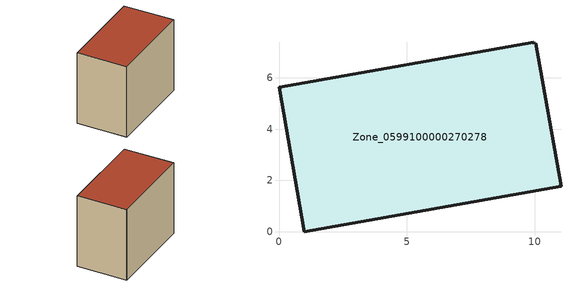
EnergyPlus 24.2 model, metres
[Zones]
Zone_0599100000270278
 floor ground (C_G): 10.04,7.35 11.02,1.76 0.99,0 0,5.64 9.96,7.39 9.96,7.34 z0
 wall outside (C_F): 0.99,0 11.02,1.76 10.04,7.35 9.96,7.34 9.96,7.39 0,5.64 0.99,0 z0:8.41
 roof outside (C_R): 11.02,1.76 10.04,7.35 9.96,7.34 9.96,7.39 0,5.64 0.99,0 z8.41
[BUILDING]
Pand.0599100000270278: North Axis=0; Terrain=City; Loads Convergence Tolerance Value=0.04; Temperature Convergence Tolerance Value=0.4; Solar Distribution=FullExterior; Maximum Number of Warmup Days=25; Minimum Number of Warmup Days=1
[Site:Location]
Rotterdam.The.Hague.AP_ZH_NLD Design_Conditions: Latitude=51.96; Longitude=4.45; Time Zone=1; Elevation=-4.5
[SITE:GROUNDTEMPERATURE:BUILDINGSURFACE]
18, 18, 18, 18, 18, 18, 18, 18, 18, 18, 18, 18
[MATERIAL] Thermal Absorptance=0.9; Solar Absorptance=0.7; Visible Absorptance=0.7
Name | Roughness | Thickness | Conductivity | Density | Specific Heat
G.TI.1992-2005 | MediumSmooth | 0.15 | 0.06 | 540 | 1210
F.TI.1992-2005 | Rough | 0.3 | 0.12 | 1920 | 840
R.TI.1992-2005 | MediumRough | 0.2 | 0.08 | 1500 | 1000
[CONSTRUCTION]
C_G: G.TI.1992-2005
C_F: F.TI.1992-2005
C_R: R.TI.1992-2005
[ZONE]
Zone_0599100000270278: Type=1; Multiplier=1; Ceiling Height=Autocalculate; Volume=Autocalculate; Floor Area=autocalculate; Part of Total Floor Area=Yes
[ZONEINFILTRATION:DESIGNFLOWRATE]
Infil_Zone_0599100000270278: Zone or ZoneList or Space or SpaceList=Zone_0599100000270278; Schedule=AlwaysOn; Design Flow Rate Calculation Method=Flow/Area; Flow Rate per Floor Area=0.0015; Constant Term Coefficient=1; Temperature Term Coefficient=0; Velocity Term Coefficient=0; Velocity Squared Term Coefficient=0
[HVACTEMPLATE:ZONE:IDEALLOADSAIRSYSTEM]
Zone_0599100000270278: Maximum Heating Supply Air Temperature=50; Minimum Cooling Supply Air Temperature=13; Maximum Heating Supply Air Humidity Ratio=0.0156; Minimum Cooling Supply Air Humidity Ratio=0.0077; Heating Limit=NoLimit; Cooling Limit=NoLimit; Dehumidification Control Type=ConstantSensibleHeatRatio; Cooling Sensible Heat Ratio=0.7; Dehumidification Setpoint=60; Humidification Control Type=None; Humidification Setpoint=30; Outdoor Air Method=None; Outdoor Air Flow Rate per Person=0.00944; Outdoor Air Flow Rate per Zone Floor Area=0; Outdoor Air Flow Rate per Zone=0; Demand Controlled Ventilation Type=None; Outdoor Air Economizer Type=NoEconomizer; Heat Recovery Type=None; Sensible Heat Recovery Effectiveness=0.7; Latent Heat Recovery Effectiveness=0.65
[ZONECONTROL:THERMOSTAT]
ThermostatControl_Zone_0599100000270278: Zone or ZoneList=Zone_0599100000270278; Control Type Schedule=DualSetpointControlType; Control 1=Thermostat_Zone_0599100000270278; Temperature Difference Between Cutout And Setpoint=0
[THERMOSTATSETPOINT:DUALSETPOINT]
Thermostat_Zone_0599100000270278: Heating Setpoint Temperature Schedule=HeatingSetpoint_Zone_0599100000270278; Cooling Setpoint Temperature Schedule=CoolingSetpoint_Zone_0599100000270278
[SCHEDULE:COMPACT]
HeatingSetpoint_Zone_0599100000270278: Through: 12/31, For: AllDays, Until: 24:00, 21
CoolingSetpoint_Zone_0599100000270278: Through: 12/31, For: AllDays, Until: 24:00, 24
DualSetpointControlType: Through: 12/31, For: AllDays, Until: 24:00, 4
AlwaysOn: Through: 12/31, For: AllDays, Until: 24:00, 1
